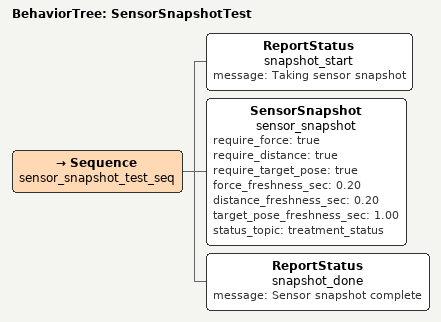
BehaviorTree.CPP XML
<root BTCPP_format="4">
  <BehaviorTree ID="SensorSnapshotTest">
    <Sequence name="sensor_snapshot_test_seq">
      <ReportStatus
        name="snapshot_start"
        message="Taking sensor snapshot"/>
      <SensorSnapshot
        name="sensor_snapshot"
        require_force="true"
        require_distance="true"
        require_target_pose="true"
        force_freshness_sec="0.20"
        distance_freshness_sec="0.20"
        target_pose_freshness_sec="1.00"
        status_topic="treatment_status"/>
      <ReportStatus
        name="snapshot_done"
        message="Sensor snapshot complete"/>
    </Sequence>
  </BehaviorTree>
</root>
